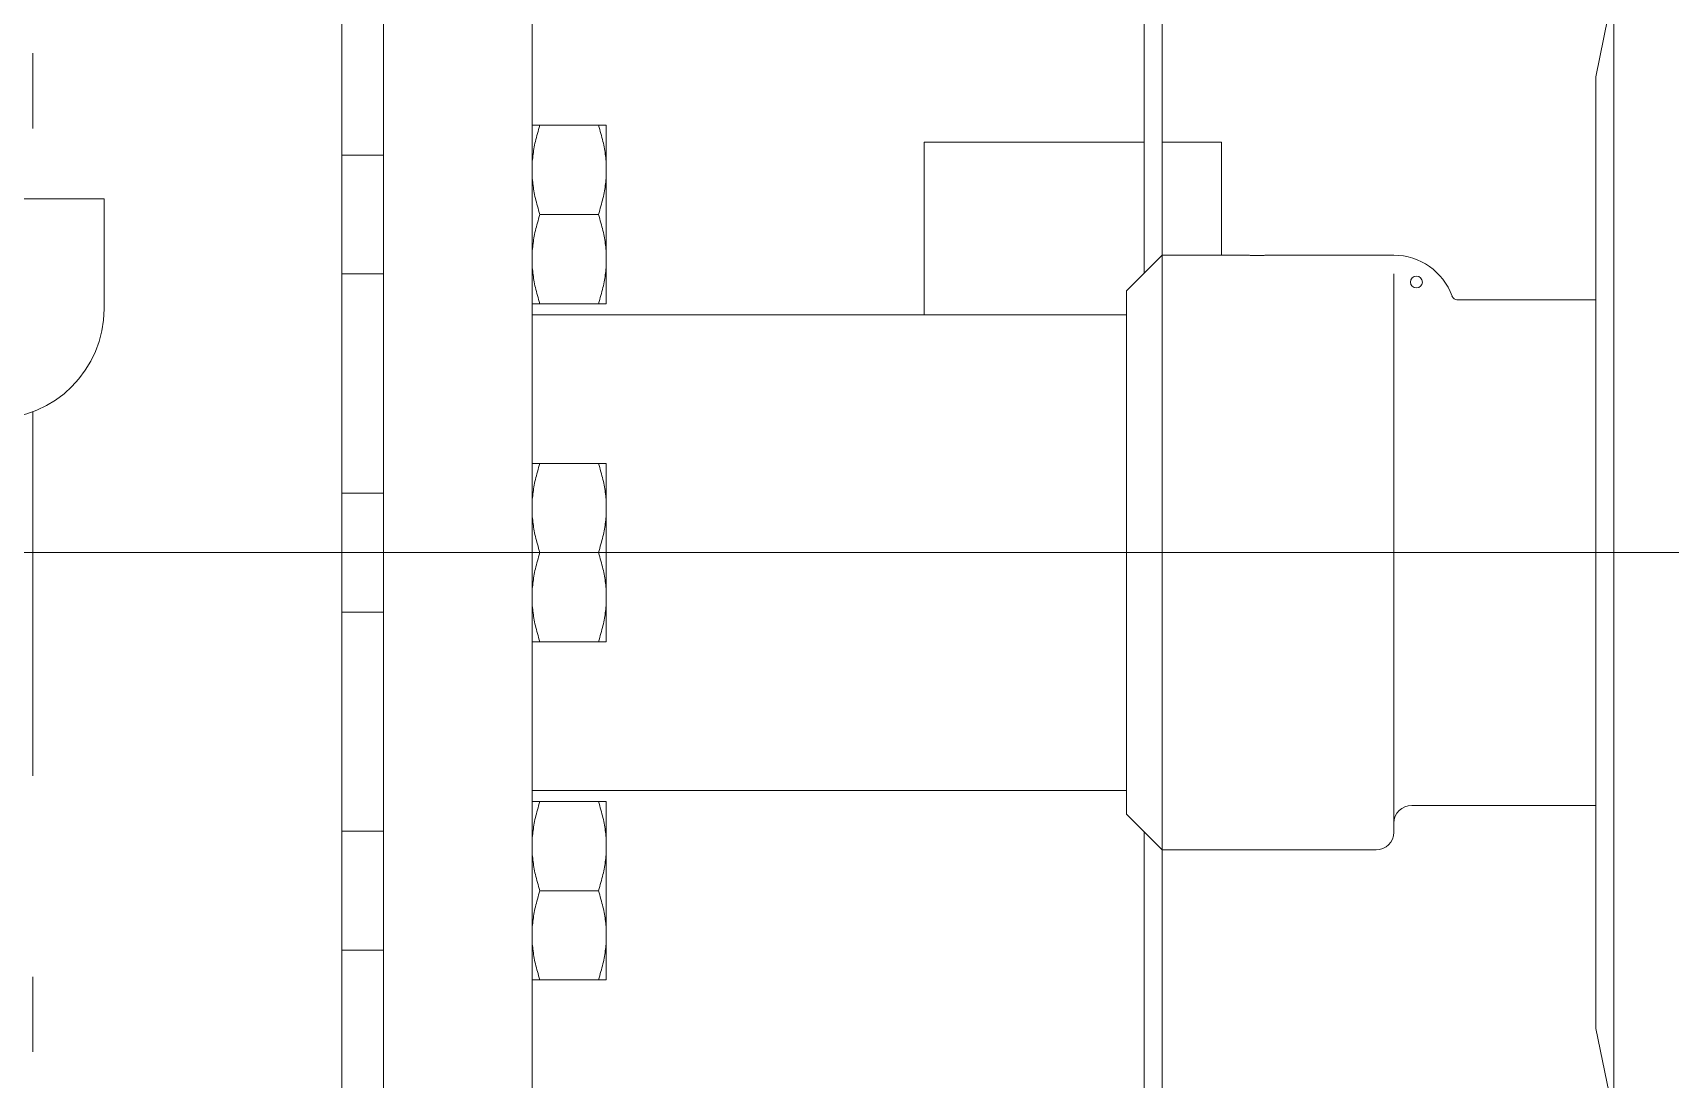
# Model space of a CAD drawing. Extents: x -965262 to 1142518, y -357520 to 71675.
# Drawn here: x -852288.3 to -852012.8, y -91842.4 to -91666.4 of the extents above; entities that cross this region are included whole.
import ezdxf

# ---------------------------------------------------------------- set-up
doc = ezdxf.new("R2010")
doc.units = 0
doc.header["$LTSCALE"] = 10
doc.layers.get('0').update_dxf_attribs({"linetype": 'CONTINUOUS', "lineweight": 30})
doc.layers.add('Оборудование', color=7, linetype='CONTINUOUS', lineweight=30)

msp = doc.modelspace()

# ---------------------------------------------------------------- hatches: boundary and pattern name
at = {"lineweight": 30, "true_color": 0x1b8828}
h = msp.add_hatch(color=106, dxfattribs=at)
h.dxf.hatch_style = 1
h.paths.add_polyline_path([(-851459.79, -90277.67), (-853359.79, -90277.67), (-853359.79, -94944.84), (-851459.79, -94944.84)])
h.paths.add_polyline_path([(-851559.79, -94844.84), (-853259.79, -94844.84), (-853259.79, -90344.85), (-851559.79, -90344.85)], flags=16)

# ---------------------------------------------------------------- linework, layer by layer
at = {"layer": 'Оборудование', "color": 7, "lineweight": 0}
for p, q in [((-852101.29, -91434.84, -2902.58), (-852101.29, -91706.84, -2902.58)), ((-852098.29, -91703.84, -2902.58), (-852098.29, -91434.84, -2902.58)), ((-852022.29, -91438.84, -2902.58), (-852022.29, -92068.84, -2902.58)), ((-852236.29, -91956.84, -2902.58), (-852236.29, -91550.84, -2902.58)), ((-852229.29, -91956.84, -2902.58), (-852229.29, -91550.84, -2902.58)), ((-852204.29, -91956.84, -2902.58), (-852204.29, -91550.84, -2902.58)), ((-852025.29, -91673.84, -2902.58), (-852022.29, -91659.09, -2902.58)), ((-852288.29, -91682.52, -2902.58), (-852288.29, -91669.88, -2902.58)), ((-852025.29, -91673.84, -2902.58), (-852025.29, -91833.84, -2902.58)), ((-852204.29, -91681.98, -2902.58), (-852202.95, -91681.98, -2902.58)), ((-852203.38, -91683.37, -2902.58), (-852203.47, -91683.71, -2902.58)), ((-852203.28, -91683.03, -2902.58), (-852203.38, -91683.37, -2902.58)), ((-852203.18, -91682.69, -2902.58), (-852203.28, -91683.03, -2902.58)), ((-852203.07, -91682.34, -2902.58), (-852203.18, -91682.69, -2902.58)), ((-852202.95, -91681.98, -2902.58), (-852203.07, -91682.34, -2902.58)), ((-852193.13, -91681.98, -2902.58), (-852202.95, -91681.98, -2902.58)), ((-852193.13, -91681.98, -2902.58), (-852191.79, -91681.98, -2902.58)), ((-852193.01, -91682.34, -2902.58), (-852193.13, -91681.98, -2902.58)), ((-852192.9, -91682.69, -2902.58), (-852193.01, -91682.34, -2902.58)), ((-852192.8, -91683.03, -2902.58), (-852192.9, -91682.69, -2902.58)), ((-852192.7, -91683.37, -2902.58), (-852192.8, -91683.03, -2902.58)), ((-852192.61, -91683.71, -2902.58), (-852192.7, -91683.37, -2902.58)), ((-852191.79, -91689.48, -2902.58), (-852191.79, -91681.98, -2902.58)), ((-852204.03, -91686.24, -2902.58), (-852204.07, -91686.54, -2902.58)), ((-852203.97, -91685.93, -2902.58), (-852204.03, -91686.24, -2902.58)), ((-852203.92, -91685.63, -2902.58), (-852203.97, -91685.93, -2902.58)), ((-852203.86, -91685.32, -2902.58), (-852203.92, -91685.63, -2902.58)), ((-852203.79, -91685, -2902.58), (-852203.86, -91685.32, -2902.58)), ((-852203.72, -91684.68, -2902.58), (-852203.79, -91685, -2902.58)), ((-852203.64, -91684.36, -2902.58), (-852203.72, -91684.68, -2902.58)), ((-852203.56, -91684.04, -2902.58), (-852203.64, -91684.36, -2902.58)), ((-852203.47, -91683.71, -2902.58), (-852203.56, -91684.04, -2902.58)), ((-852192.52, -91684.04, -2902.58), (-852192.61, -91683.71, -2902.58)), ((-852192.44, -91684.36, -2902.58), (-852192.52, -91684.04, -2902.58)), ((-852192.36, -91684.68, -2902.58), (-852192.44, -91684.36, -2902.58)), ((-852192.29, -91685, -2902.58), (-852192.36, -91684.68, -2902.58)), ((-852192.22, -91685.32, -2902.58), (-852192.29, -91685, -2902.58)), ((-852192.16, -91685.63, -2902.58), (-852192.22, -91685.32, -2902.58)), ((-852192.11, -91685.93, -2902.58), (-852192.16, -91685.63, -2902.58)), ((-852192.06, -91686.24, -2902.58), (-852192.11, -91685.93, -2902.58)), ((-852192.01, -91686.54, -2902.58), (-852192.06, -91686.24, -2902.58)), ((-852138.29, -91713.84, -2902.58), (-852138.29, -91684.84, -2902.58)), ((-852101.29, -91684.84, -2902.58), (-852138.29, -91684.84, -2902.58)), ((-852088.29, -91684.84, -2902.58), (-852098.29, -91684.84, -2902.58)), ((-852088.29, -91684.84, -2902.58), (-852088.29, -91703.84, -2902.58)), ((-852236.29, -91686.98, -2902.58), (-852229.29, -91686.98, -2902.58)), ((-852204.28, -91688.9, -2902.58), (-852204.29, -91689.19, -2902.58)), ((-852204.27, -91688.61, -2902.58), (-852204.28, -91688.9, -2902.58)), ((-852204.26, -91688.32, -2902.58), (-852204.27, -91688.61, -2902.58)), ((-852204.24, -91688.02, -2902.58), (-852204.26, -91688.32, -2902.58)), ((-852204.21, -91687.73, -2902.58), (-852204.24, -91688.02, -2902.58)), ((-852204.18, -91687.44, -2902.58), (-852204.21, -91687.73, -2902.58)), ((-852204.15, -91687.14, -2902.58), (-852204.18, -91687.44, -2902.58)), ((-852204.11, -91686.84, -2902.58), (-852204.15, -91687.14, -2902.58)), ((-852204.07, -91686.54, -2902.58), (-852204.11, -91686.84, -2902.58)), ((-852191.97, -91686.84, -2902.58), (-852192.01, -91686.54, -2902.58)), ((-852191.93, -91687.14, -2902.58), (-852191.97, -91686.84, -2902.58)), ((-852191.9, -91687.44, -2902.58), (-852191.93, -91687.14, -2902.58)), ((-852191.87, -91687.73, -2902.58), (-852191.9, -91687.44, -2902.58)), ((-852191.84, -91688.02, -2902.58), (-852191.87, -91687.73, -2902.58)), ((-852191.83, -91688.32, -2902.58), (-852191.84, -91688.02, -2902.58)), ((-852191.81, -91688.61, -2902.58), (-852191.83, -91688.32, -2902.58)), ((-852191.8, -91688.9, -2902.58), (-852191.81, -91688.61, -2902.58)), ((-852191.79, -91689.19, -2902.58), (-852191.8, -91688.9, -2902.58)), ((-852204.29, -91689.19, -2902.58), (-852204.29, -91689.48, -2902.58)), ((-852204.29, -91689.48, -2902.58), (-852204.29, -91689.77, -2902.58)), ((-852204.29, -91689.77, -2902.58), (-852204.28, -91690.06, -2902.58)), ((-852204.28, -91690.06, -2902.58), (-852204.27, -91690.35, -2902.58)), ((-852204.27, -91690.35, -2902.58), (-852204.26, -91690.64, -2902.58)), ((-852204.26, -91690.64, -2902.58), (-852204.24, -91690.93, -2902.58)), ((-852204.24, -91690.93, -2902.58), (-852204.21, -91691.23, -2902.58)), ((-852204.21, -91691.23, -2902.58), (-852204.18, -91691.52, -2902.58)), ((-852204.18, -91691.52, -2902.58), (-852204.15, -91691.82, -2902.58)), ((-852204.15, -91691.82, -2902.58), (-852204.11, -91692.12, -2902.58)), ((-852191.97, -91692.12, -2902.58), (-852191.93, -91691.82, -2902.58)), ((-852191.93, -91691.82, -2902.58), (-852191.9, -91691.52, -2902.58)), ((-852191.9, -91691.52, -2902.58), (-852191.87, -91691.23, -2902.58)), ((-852191.87, -91691.23, -2902.58), (-852191.84, -91690.93, -2902.58)), ((-852191.84, -91690.93, -2902.58), (-852191.83, -91690.64, -2902.58)), ((-852191.83, -91690.64, -2902.58), (-852191.81, -91690.35, -2902.58)), ((-852191.81, -91690.35, -2902.58), (-852191.8, -91690.06, -2902.58)), ((-852191.8, -91690.06, -2902.58), (-852191.79, -91689.77, -2902.58)), ((-852191.79, -91689.48, -2902.58), (-852191.79, -91689.19, -2902.58)), ((-852191.79, -91704.48, -2902.58), (-852191.79, -91689.48, -2902.58)), ((-852191.79, -91689.77, -2902.58), (-852191.79, -91689.48, -2902.58)), ((-852276.29, -91694.34, -2902.58), (-852576.29, -91694.34, -2902.58)), ((-852276.29, -91712.84, -2902.58), (-852276.29, -91694.34, -2902.58)), ((-852204.11, -91692.12, -2902.58), (-852204.07, -91692.42, -2902.58)), ((-852204.07, -91692.42, -2902.58), (-852204.03, -91692.72, -2902.58)), ((-852204.03, -91692.72, -2902.58), (-852203.97, -91693.02, -2902.58)), ((-852203.97, -91693.02, -2902.58), (-852203.92, -91693.33, -2902.58)), ((-852203.92, -91693.33, -2902.58), (-852203.86, -91693.64, -2902.58)), ((-852203.86, -91693.64, -2902.58), (-852203.79, -91693.96, -2902.58)), ((-852203.79, -91693.96, -2902.58), (-852203.72, -91694.27, -2902.58)), ((-852203.72, -91694.27, -2902.58), (-852203.64, -91694.59, -2902.58)), ((-852203.64, -91694.59, -2902.58), (-852203.56, -91694.92, -2902.58)), ((-852192.52, -91694.92, -2902.58), (-852192.44, -91694.59, -2902.58)), ((-852192.44, -91694.59, -2902.58), (-852192.36, -91694.27, -2902.58)), ((-852192.36, -91694.27, -2902.58), (-852192.29, -91693.96, -2902.58)), ((-852192.29, -91693.96, -2902.58), (-852192.22, -91693.64, -2902.58)), ((-852192.22, -91693.64, -2902.58), (-852192.16, -91693.33, -2902.58)), ((-852192.16, -91693.33, -2902.58), (-852192.11, -91693.02, -2902.58)), ((-852192.11, -91693.02, -2902.58), (-852192.06, -91692.72, -2902.58)), ((-852192.06, -91692.72, -2902.58), (-852192.01, -91692.42, -2902.58)), ((-852192.01, -91692.42, -2902.58), (-852191.97, -91692.12, -2902.58)), ((-852203.56, -91694.92, -2902.58), (-852203.47, -91695.25, -2902.58)), ((-852203.47, -91695.25, -2902.58), (-852203.38, -91695.58, -2902.58)), ((-852203.38, -91695.58, -2902.58), (-852203.28, -91695.92, -2902.58)), ((-852203.28, -91695.92, -2902.58), (-852203.18, -91696.27, -2902.58)), ((-852203.18, -91696.27, -2902.58), (-852203.07, -91696.62, -2902.58)), ((-852203.07, -91697.34, -2902.58), (-852203.18, -91697.69, -2902.58)), ((-852203.07, -91696.62, -2902.58), (-852202.95, -91696.98, -2902.58)), ((-852202.95, -91696.98, -2902.58), (-852203.07, -91697.34, -2902.58)), ((-852193.13, -91696.98, -2902.58), (-852202.95, -91696.98, -2902.58)), ((-852193.13, -91696.98, -2902.58), (-852193.01, -91696.62, -2902.58)), ((-852193.01, -91697.34, -2902.58), (-852193.13, -91696.98, -2902.58)), ((-852193.01, -91696.62, -2902.58), (-852192.9, -91696.27, -2902.58)), ((-852192.9, -91697.69, -2902.58), (-852193.01, -91697.34, -2902.58)), ((-852192.9, -91696.27, -2902.58), (-852192.8, -91695.92, -2902.58)), ((-852192.8, -91695.92, -2902.58), (-852192.7, -91695.58, -2902.58)), ((-852192.7, -91695.58, -2902.58), (-852192.61, -91695.25, -2902.58)), ((-852192.61, -91695.25, -2902.58), (-852192.52, -91694.92, -2902.58)), ((-852203.79, -91700, -2902.58), (-852203.86, -91700.32, -2902.58)), ((-852203.72, -91699.68, -2902.58), (-852203.79, -91700, -2902.58)), ((-852203.64, -91699.36, -2902.58), (-852203.72, -91699.68, -2902.58)), ((-852203.56, -91699.04, -2902.58), (-852203.64, -91699.36, -2902.58)), ((-852203.47, -91698.71, -2902.58), (-852203.56, -91699.04, -2902.58)), ((-852203.38, -91698.37, -2902.58), (-852203.47, -91698.71, -2902.58)), ((-852203.28, -91698.03, -2902.58), (-852203.38, -91698.37, -2902.58)), ((-852203.18, -91697.69, -2902.58), (-852203.28, -91698.03, -2902.58)), ((-852192.8, -91698.03, -2902.58), (-852192.9, -91697.69, -2902.58)), ((-852192.7, -91698.37, -2902.58), (-852192.8, -91698.03, -2902.58)), ((-852192.61, -91698.71, -2902.58), (-852192.7, -91698.37, -2902.58)), ((-852192.52, -91699.04, -2902.58), (-852192.61, -91698.71, -2902.58)), ((-852192.44, -91699.36, -2902.58), (-852192.52, -91699.04, -2902.58)), ((-852192.36, -91699.68, -2902.58), (-852192.44, -91699.36, -2902.58)), ((-852192.29, -91700, -2902.58), (-852192.36, -91699.68, -2902.58)), ((-852192.22, -91700.32, -2902.58), (-852192.29, -91700, -2902.58)), ((-852204.21, -91702.73, -2902.58), (-852204.24, -91703.02, -2902.58)), ((-852204.18, -91702.44, -2902.58), (-852204.21, -91702.73, -2902.58)), ((-852204.15, -91702.14, -2902.58), (-852204.18, -91702.44, -2902.58)), ((-852204.11, -91701.84, -2902.58), (-852204.15, -91702.14, -2902.58)), ((-852204.07, -91701.54, -2902.58), (-852204.11, -91701.84, -2902.58)), ((-852204.03, -91701.24, -2902.58), (-852204.07, -91701.54, -2902.58)), ((-852203.97, -91700.93, -2902.58), (-852204.03, -91701.24, -2902.58)), ((-852203.92, -91700.63, -2902.58), (-852203.97, -91700.93, -2902.58)), ((-852203.86, -91700.32, -2902.58), (-852203.92, -91700.63, -2902.58)), ((-852192.16, -91700.63, -2902.58), (-852192.22, -91700.32, -2902.58)), ((-852192.11, -91700.93, -2902.58), (-852192.16, -91700.63, -2902.58)), ((-852192.06, -91701.24, -2902.58), (-852192.11, -91700.93, -2902.58)), ((-852192.01, -91701.54, -2902.58), (-852192.06, -91701.24, -2902.58)), ((-852191.97, -91701.84, -2902.58), (-852192.01, -91701.54, -2902.58)), ((-852191.93, -91702.14, -2902.58), (-852191.97, -91701.84, -2902.58)), ((-852191.9, -91702.44, -2902.58), (-852191.93, -91702.14, -2902.58)), ((-852191.87, -91702.73, -2902.58), (-852191.9, -91702.44, -2902.58)), ((-852191.84, -91703.02, -2902.58), (-852191.87, -91702.73, -2902.58)), ((-852204.28, -91703.9, -2902.58), (-852204.29, -91704.19, -2902.58)), ((-852204.29, -91704.19, -2902.58), (-852204.29, -91704.48, -2902.58)), ((-852204.29, -91704.48, -2902.58), (-852204.29, -91704.77, -2902.58)), ((-852204.29, -91704.77, -2902.58), (-852204.28, -91705.06, -2902.58)), ((-852204.27, -91703.61, -2902.58), (-852204.28, -91703.9, -2902.58)), ((-852204.28, -91705.06, -2902.58), (-852204.27, -91705.35, -2902.58)), ((-852204.26, -91703.32, -2902.58), (-852204.27, -91703.61, -2902.58)), ((-852204.27, -91705.35, -2902.58), (-852204.26, -91705.64, -2902.58)), ((-852204.24, -91703.02, -2902.58), (-852204.26, -91703.32, -2902.58)), ((-852204.26, -91705.64, -2902.58), (-852204.24, -91705.93, -2902.58)), ((-852191.83, -91703.32, -2902.58), (-852191.84, -91703.02, -2902.58)), ((-852191.84, -91705.93, -2902.58), (-852191.83, -91705.64, -2902.58)), ((-852191.81, -91703.61, -2902.58), (-852191.83, -91703.32, -2902.58)), ((-852191.83, -91705.64, -2902.58), (-852191.81, -91705.35, -2902.58)), ((-852191.8, -91703.9, -2902.58), (-852191.81, -91703.61, -2902.58)), ((-852191.81, -91705.35, -2902.58), (-852191.8, -91705.06, -2902.58)), ((-852191.79, -91704.19, -2902.58), (-852191.8, -91703.9, -2902.58)), ((-852191.8, -91705.06, -2902.58), (-852191.79, -91704.77, -2902.58)), ((-852191.79, -91704.48, -2902.58), (-852191.79, -91704.19, -2902.58)), ((-852191.79, -91711.98, -2902.58), (-852191.79, -91704.48, -2902.58)), ((-852191.79, -91704.77, -2902.58), (-852191.79, -91704.48, -2902.58)), ((-852104.29, -91709.84, -2902.58), (-852098.29, -91703.84, -2902.58)), ((-852098.29, -91803.84, -2902.58), (-852098.29, -91703.84, -2902.58)), ((-852083.79, -91703.84, -2902.58), (-852098.29, -91703.84, -2902.58)), ((-852083.78, -91703.84, -2902.58), (-852083.79, -91703.84, -2902.58)), ((-852083.74, -91703.84, -2902.58), (-852083.78, -91703.84, -2902.58)), ((-852083.68, -91703.84, -2902.58), (-852083.74, -91703.84, -2902.58)), ((-852083.59, -91703.84, -2902.58), (-852083.68, -91703.84, -2902.58)), ((-852083.48, -91703.85, -2902.58), (-852083.59, -91703.84, -2902.58)), ((-852083.35, -91703.85, -2902.58), (-852083.48, -91703.85, -2902.58)), ((-852083.21, -91703.85, -2902.58), (-852083.35, -91703.85, -2902.58)), ((-852083.04, -91703.85, -2902.58), (-852083.21, -91703.85, -2902.58)), ((-852082.86, -91703.86, -2902.58), (-852083.04, -91703.85, -2902.58)), ((-852082.68, -91703.86, -2902.58), (-852082.86, -91703.86, -2902.58)), ((-852082.48, -91703.86, -2902.58), (-852082.68, -91703.86, -2902.58)), ((-852082.29, -91703.86, -2902.58), (-852082.48, -91703.86, -2902.58)), ((-852082.1, -91703.86, -2902.58), (-852082.29, -91703.86, -2902.58)), ((-852081.91, -91703.86, -2902.58), (-852082.1, -91703.86, -2902.58)), ((-852081.72, -91703.86, -2902.58), (-852081.91, -91703.86, -2902.58)), ((-852081.54, -91703.85, -2902.58), (-852081.72, -91703.86, -2902.58)), ((-852081.37, -91703.85, -2902.58), (-852081.54, -91703.85, -2902.58)), ((-852081.23, -91703.85, -2902.58), (-852081.37, -91703.85, -2902.58)), ((-852081.1, -91703.85, -2902.58), (-852081.23, -91703.85, -2902.58)), ((-852080.99, -91703.84, -2902.58), (-852081.1, -91703.85, -2902.58)), ((-852080.9, -91703.84, -2902.58), (-852080.99, -91703.84, -2902.58)), ((-852080.84, -91703.84, -2902.58), (-852080.9, -91703.84, -2902.58)), ((-852080.8, -91703.84, -2902.58), (-852080.84, -91703.84, -2902.58)), ((-852080.79, -91703.84, -2902.58), (-852080.8, -91703.84, -2902.58)), ((-852062.36, -91703.84, -2902.58), (-852080.79, -91703.84, -2902.58)), ((-852062.36, -91703.84, -2902.58), (-852062.36, -91703.85, -2902.58)), ((-852062.36, -91703.84, -2902.58), (-852059.29, -91703.84, -2902.58)), ((-852062.36, -91703.86, -2902.58), (-852062.36, -91703.85, -2902.58)), ((-852236.29, -91706.98, -2902.58), (-852229.29, -91706.98, -2902.58)), ((-852204.24, -91705.93, -2902.58), (-852204.21, -91706.23, -2902.58)), ((-852204.21, -91706.23, -2902.58), (-852204.18, -91706.52, -2902.58)), ((-852204.18, -91706.52, -2902.58), (-852204.15, -91706.82, -2902.58)), ((-852204.15, -91706.82, -2902.58), (-852204.11, -91707.12, -2902.58)), ((-852204.11, -91707.12, -2902.58), (-852204.07, -91707.42, -2902.58)), ((-852204.07, -91707.42, -2902.58), (-852204.03, -91707.72, -2902.58)), ((-852204.03, -91707.72, -2902.58), (-852203.97, -91708.02, -2902.58)), ((-852203.97, -91708.02, -2902.58), (-852203.92, -91708.33, -2902.58)), ((-852203.92, -91708.33, -2902.58), (-852203.86, -91708.64, -2902.58)), ((-852192.22, -91708.64, -2902.58), (-852192.16, -91708.33, -2902.58)), ((-852192.16, -91708.33, -2902.58), (-852192.11, -91708.02, -2902.58)), ((-852192.11, -91708.02, -2902.58), (-852192.06, -91707.72, -2902.58)), ((-852192.06, -91707.72, -2902.58), (-852192.01, -91707.42, -2902.58)), ((-852192.01, -91707.42, -2902.58), (-852191.97, -91707.12, -2902.58)), ((-852191.97, -91707.12, -2902.58), (-852191.93, -91706.82, -2902.58)), ((-852191.93, -91706.82, -2902.58), (-852191.9, -91706.52, -2902.58)), ((-852191.9, -91706.52, -2902.58), (-852191.87, -91706.23, -2902.58)), ((-852191.87, -91706.23, -2902.58), (-852191.84, -91705.93, -2902.58)), ((-852059.29, -91800.84, -2902.58), (-852059.29, -91706.95, -2902.58)), ((-852203.86, -91708.64, -2902.58), (-852203.79, -91708.96, -2902.58)), ((-852203.79, -91708.96, -2902.58), (-852203.72, -91709.27, -2902.58)), ((-852203.72, -91709.27, -2902.58), (-852203.64, -91709.59, -2902.58)), ((-852203.64, -91709.59, -2902.58), (-852203.56, -91709.92, -2902.58)), ((-852203.56, -91709.92, -2902.58), (-852203.47, -91710.25, -2902.58)), ((-852203.47, -91710.25, -2902.58), (-852203.38, -91710.58, -2902.58)), ((-852203.38, -91710.58, -2902.58), (-852203.28, -91710.92, -2902.58)), ((-852203.28, -91710.92, -2902.58), (-852203.18, -91711.27, -2902.58)), ((-852192.9, -91711.27, -2902.58), (-852192.8, -91710.92, -2902.58)), ((-852192.8, -91710.92, -2902.58), (-852192.7, -91710.58, -2902.58)), ((-852192.7, -91710.58, -2902.58), (-852192.61, -91710.25, -2902.58)), ((-852192.61, -91710.25, -2902.58), (-852192.52, -91709.92, -2902.58)), ((-852192.52, -91709.92, -2902.58), (-852192.44, -91709.59, -2902.58)), ((-852192.44, -91709.59, -2902.58), (-852192.36, -91709.27, -2902.58)), ((-852192.36, -91709.27, -2902.58), (-852192.29, -91708.96, -2902.58)), ((-852192.29, -91708.96, -2902.58), (-852192.22, -91708.64, -2902.58)), ((-852104.29, -91709.84, -2902.58), (-852104.29, -91797.84, -2902.58)), ((-852049.51, -91710.68, -2902.58), (-852049.44, -91710.82, -2902.58)), ((-852049.44, -91710.82, -2902.58), (-852049.36, -91710.95, -2902.58)), ((-852049.36, -91710.95, -2902.58), (-852049.26, -91711.06, -2902.58)), ((-852049.26, -91711.06, -2902.58), (-852049.14, -91711.16, -2902.58)), ((-852049.14, -91711.16, -2902.58), (-852049.01, -91711.23, -2902.58)), ((-852202.95, -91711.98, -2902.58), (-852204.29, -91711.98, -2902.58)), ((-852204.29, -91713.84, -2902.58), (-852104.29, -91713.84, -2902.58)), ((-852203.18, -91711.27, -2902.58), (-852203.07, -91711.62, -2902.58)), ((-852203.07, -91711.62, -2902.58), (-852202.95, -91711.98, -2902.58)), ((-852193.13, -91711.98, -2902.58), (-852202.95, -91711.98, -2902.58)), ((-852193.13, -91711.98, -2902.58), (-852193.01, -91711.62, -2902.58)), ((-852191.79, -91711.98, -2902.58), (-852193.13, -91711.98, -2902.58)), ((-852193.01, -91711.62, -2902.58), (-852192.9, -91711.27, -2902.58)), ((-852049.01, -91711.23, -2902.58), (-852048.87, -91711.29, -2902.58)), ((-852048.87, -91711.29, -2902.58), (-852048.72, -91711.33, -2902.58)), ((-852048.72, -91711.33, -2902.58), (-852048.57, -91711.34, -2902.58)), ((-852025.29, -91711.34, -2902.58), (-852048.57, -91711.34, -2902.58)), ((-852288.29, -91791.39, -2902.58), (-852288.29, -91730.16, -2902.58)), ((-852204.29, -91738.84, -2902.58), (-852202.95, -91738.84, -2902.58)), ((-852203.64, -91741.22, -2902.58), (-852203.72, -91741.54, -2902.58)), ((-852203.56, -91740.9, -2902.58), (-852203.64, -91741.22, -2902.58)), ((-852203.47, -91740.57, -2902.58), (-852203.56, -91740.9, -2902.58)), ((-852203.38, -91740.23, -2902.58), (-852203.47, -91740.57, -2902.58)), ((-852203.28, -91739.89, -2902.58), (-852203.38, -91740.23, -2902.58)), ((-852203.18, -91739.55, -2902.58), (-852203.28, -91739.89, -2902.58)), ((-852203.07, -91739.2, -2902.58), (-852203.18, -91739.55, -2902.58)), ((-852202.95, -91738.84, -2902.58), (-852203.07, -91739.2, -2902.58)), ((-852193.13, -91738.84, -2902.58), (-852202.95, -91738.84, -2902.58)), ((-852193.13, -91738.84, -2902.58), (-852191.79, -91738.84, -2902.58)), ((-852193.01, -91739.2, -2902.58), (-852193.13, -91738.84, -2902.58)), ((-852192.9, -91739.55, -2902.58), (-852193.01, -91739.2, -2902.58)), ((-852192.8, -91739.89, -2902.58), (-852192.9, -91739.55, -2902.58)), ((-852192.7, -91740.23, -2902.58), (-852192.8, -91739.89, -2902.58)), ((-852192.61, -91740.57, -2902.58), (-852192.7, -91740.23, -2902.58)), ((-852192.52, -91740.9, -2902.58), (-852192.61, -91740.57, -2902.58)), ((-852192.44, -91741.22, -2902.58), (-852192.52, -91740.9, -2902.58)), ((-852192.36, -91741.54, -2902.58), (-852192.44, -91741.22, -2902.58)), ((-852191.79, -91746.34, -2902.58), (-852191.79, -91738.84, -2902.58)), ((-852236.29, -91743.84, -2902.58), (-852229.29, -91743.84, -2902.58)), ((-852204.15, -91744, -2902.58), (-852204.18, -91744.29, -2902.58)), ((-852204.11, -91743.7, -2902.58), (-852204.15, -91744, -2902.58)), ((-852204.07, -91743.4, -2902.58), (-852204.11, -91743.7, -2902.58)), ((-852204.03, -91743.1, -2902.58), (-852204.07, -91743.4, -2902.58)), ((-852203.97, -91742.79, -2902.58), (-852204.03, -91743.1, -2902.58)), ((-852203.92, -91742.49, -2902.58), (-852203.97, -91742.79, -2902.58)), ((-852203.86, -91742.18, -2902.58), (-852203.92, -91742.49, -2902.58)), ((-852203.79, -91741.86, -2902.58), (-852203.86, -91742.18, -2902.58)), ((-852203.72, -91741.54, -2902.58), (-852203.79, -91741.86, -2902.58)), ((-852192.29, -91741.86, -2902.58), (-852192.36, -91741.54, -2902.58)), ((-852192.22, -91742.18, -2902.58), (-852192.29, -91741.86, -2902.58)), ((-852192.16, -91742.49, -2902.58), (-852192.22, -91742.18, -2902.58)), ((-852192.11, -91742.79, -2902.58), (-852192.16, -91742.49, -2902.58)), ((-852192.06, -91743.1, -2902.58), (-852192.11, -91742.79, -2902.58)), ((-852192.01, -91743.4, -2902.58), (-852192.06, -91743.1, -2902.58)), ((-852191.97, -91743.7, -2902.58), (-852192.01, -91743.4, -2902.58)), ((-852191.93, -91744, -2902.58), (-852191.97, -91743.7, -2902.58)), ((-852191.9, -91744.29, -2902.58), (-852191.93, -91744, -2902.58)), ((-852204.28, -91745.76, -2902.58), (-852204.29, -91746.05, -2902.58)), ((-852204.29, -91746.05, -2902.58), (-852204.29, -91746.34, -2902.58)), ((-852204.29, -91746.34, -2902.58), (-852204.29, -91746.63, -2902.58)), ((-852204.29, -91746.63, -2902.58), (-852204.28, -91746.92, -2902.58)), ((-852204.27, -91745.47, -2902.58), (-852204.28, -91745.76, -2902.58)), ((-852204.28, -91746.92, -2902.58), (-852204.27, -91747.21, -2902.58)), ((-852204.26, -91745.18, -2902.58), (-852204.27, -91745.47, -2902.58)), ((-852204.24, -91744.88, -2902.58), (-852204.26, -91745.18, -2902.58)), ((-852204.21, -91744.59, -2902.58), (-852204.24, -91744.88, -2902.58)), ((-852204.18, -91744.29, -2902.58), (-852204.21, -91744.59, -2902.58)), ((-852191.87, -91744.59, -2902.58), (-852191.9, -91744.29, -2902.58)), ((-852191.84, -91744.88, -2902.58), (-852191.87, -91744.59, -2902.58)), ((-852191.83, -91745.18, -2902.58), (-852191.84, -91744.88, -2902.58)), ((-852191.81, -91745.47, -2902.58), (-852191.83, -91745.18, -2902.58)), ((-852191.8, -91745.76, -2902.58), (-852191.81, -91745.47, -2902.58)), ((-852191.81, -91747.21, -2902.58), (-852191.8, -91746.92, -2902.58)), ((-852191.79, -91746.05, -2902.58), (-852191.8, -91745.76, -2902.58)), ((-852191.8, -91746.92, -2902.58), (-852191.79, -91746.63, -2902.58)), ((-852191.79, -91746.34, -2902.58), (-852191.79, -91746.05, -2902.58)), ((-852191.79, -91761.34, -2902.58), (-852191.79, -91746.34, -2902.58)), ((-852191.79, -91746.63, -2902.58), (-852191.79, -91746.34, -2902.58)), ((-852204.27, -91747.21, -2902.58), (-852204.26, -91747.5, -2902.58)), ((-852204.26, -91747.5, -2902.58), (-852204.24, -91747.79, -2902.58)), ((-852204.24, -91747.79, -2902.58), (-852204.21, -91748.09, -2902.58)), ((-852204.21, -91748.09, -2902.58), (-852204.18, -91748.38, -2902.58)), ((-852204.18, -91748.38, -2902.58), (-852204.15, -91748.68, -2902.58)), ((-852204.15, -91748.68, -2902.58), (-852204.11, -91748.98, -2902.58)), ((-852204.11, -91748.98, -2902.58), (-852204.07, -91749.28, -2902.58)), ((-852204.07, -91749.28, -2902.58), (-852204.03, -91749.58, -2902.58)), ((-852204.03, -91749.58, -2902.58), (-852203.97, -91749.88, -2902.58)), ((-852192.11, -91749.88, -2902.58), (-852192.06, -91749.58, -2902.58)), ((-852192.06, -91749.58, -2902.58), (-852192.01, -91749.28, -2902.58)), ((-852192.01, -91749.28, -2902.58), (-852191.97, -91748.98, -2902.58)), ((-852191.97, -91748.98, -2902.58), (-852191.93, -91748.68, -2902.58)), ((-852191.93, -91748.68, -2902.58), (-852191.9, -91748.38, -2902.58)), ((-852191.9, -91748.38, -2902.58), (-852191.87, -91748.09, -2902.58)), ((-852191.87, -91748.09, -2902.58), (-852191.84, -91747.79, -2902.58)), ((-852191.84, -91747.79, -2902.58), (-852191.83, -91747.5, -2902.58)), ((-852191.83, -91747.5, -2902.58), (-852191.81, -91747.21, -2902.58)), ((-852203.97, -91749.88, -2902.58), (-852203.92, -91750.19, -2902.58)), ((-852203.92, -91750.19, -2902.58), (-852203.86, -91750.5, -2902.58)), ((-852203.86, -91750.5, -2902.58), (-852203.79, -91750.81, -2902.58)), ((-852203.79, -91750.81, -2902.58), (-852203.72, -91751.13, -2902.58)), ((-852203.72, -91751.13, -2902.58), (-852203.64, -91751.45, -2902.58)), ((-852203.64, -91751.45, -2902.58), (-852203.56, -91751.78, -2902.58)), ((-852203.56, -91751.78, -2902.58), (-852203.47, -91752.11, -2902.58)), ((-852203.47, -91752.11, -2902.58), (-852203.38, -91752.44, -2902.58)), ((-852203.38, -91752.44, -2902.58), (-852203.28, -91752.78, -2902.58)), ((-852192.8, -91752.78, -2902.58), (-852192.7, -91752.44, -2902.58)), ((-852192.7, -91752.44, -2902.58), (-852192.61, -91752.11, -2902.58)), ((-852192.61, -91752.11, -2902.58), (-852192.52, -91751.78, -2902.58)), ((-852192.52, -91751.78, -2902.58), (-852192.44, -91751.45, -2902.58)), ((-852192.44, -91751.45, -2902.58), (-852192.36, -91751.13, -2902.58)), ((-852192.36, -91751.13, -2902.58), (-852192.29, -91750.81, -2902.58)), ((-852192.29, -91750.81, -2902.58), (-852192.22, -91750.5, -2902.58)), ((-852192.22, -91750.5, -2902.58), (-852192.16, -91750.19, -2902.58)), ((-852192.16, -91750.19, -2902.58), (-852192.11, -91749.88, -2902.58)), ((-852203.38, -91755.23, -2902.58), (-852203.47, -91755.57, -2902.58)), ((-852203.28, -91754.89, -2902.58), (-852203.38, -91755.23, -2902.58)), ((-852203.28, -91752.78, -2902.58), (-852203.18, -91753.13, -2902.58)), ((-852203.18, -91754.55, -2902.58), (-852203.28, -91754.89, -2902.58)), ((-852203.18, -91753.13, -2902.58), (-852203.07, -91753.48, -2902.58)), ((-852203.07, -91754.2, -2902.58), (-852203.18, -91754.55, -2902.58)), ((-852203.07, -91753.48, -2902.58), (-852202.95, -91753.84, -2902.58)), ((-852202.95, -91753.84, -2902.58), (-852203.07, -91754.2, -2902.58)), ((-852193.13, -91753.84, -2902.58), (-852202.95, -91753.84, -2902.58)), ((-852193.13, -91753.84, -2902.58), (-852193.01, -91753.48, -2902.58)), ((-852193.01, -91754.2, -2902.58), (-852193.13, -91753.84, -2902.58)), ((-852193.01, -91753.48, -2902.58), (-852192.9, -91753.13, -2902.58)), ((-852192.9, -91754.55, -2902.58), (-852193.01, -91754.2, -2902.58)), ((-852192.9, -91753.13, -2902.58), (-852192.8, -91752.78, -2902.58)), ((-852192.8, -91754.89, -2902.58), (-852192.9, -91754.55, -2902.58)), ((-852192.7, -91755.23, -2902.58), (-852192.8, -91754.89, -2902.58)), ((-852192.61, -91755.57, -2902.58), (-852192.7, -91755.23, -2902.58)), ((-852203.97, -91757.79, -2902.58), (-852204.03, -91758.1, -2902.58)), ((-852203.92, -91757.49, -2902.58), (-852203.97, -91757.79, -2902.58)), ((-852203.86, -91757.18, -2902.58), (-852203.92, -91757.49, -2902.58)), ((-852203.79, -91756.86, -2902.58), (-852203.86, -91757.18, -2902.58)), ((-852203.72, -91756.54, -2902.58), (-852203.79, -91756.86, -2902.58)), ((-852203.64, -91756.22, -2902.58), (-852203.72, -91756.54, -2902.58)), ((-852203.56, -91755.9, -2902.58), (-852203.64, -91756.22, -2902.58)), ((-852203.47, -91755.57, -2902.58), (-852203.56, -91755.9, -2902.58)), ((-852192.52, -91755.9, -2902.58), (-852192.61, -91755.57, -2902.58)), ((-852192.44, -91756.22, -2902.58), (-852192.52, -91755.9, -2902.58)), ((-852192.36, -91756.54, -2902.58), (-852192.44, -91756.22, -2902.58)), ((-852192.29, -91756.86, -2902.58), (-852192.36, -91756.54, -2902.58)), ((-852192.22, -91757.18, -2902.58), (-852192.29, -91756.86, -2902.58)), ((-852192.16, -91757.49, -2902.58), (-852192.22, -91757.18, -2902.58)), ((-852192.11, -91757.79, -2902.58), (-852192.16, -91757.49, -2902.58)), ((-852192.06, -91758.1, -2902.58), (-852192.11, -91757.79, -2902.58)), ((-852204.28, -91760.76, -2902.58), (-852204.29, -91761.05, -2902.58)), ((-852204.27, -91760.47, -2902.58), (-852204.28, -91760.76, -2902.58)), ((-852204.26, -91760.18, -2902.58), (-852204.27, -91760.47, -2902.58)), ((-852204.24, -91759.88, -2902.58), (-852204.26, -91760.18, -2902.58)), ((-852204.21, -91759.59, -2902.58), (-852204.24, -91759.88, -2902.58)), ((-852204.18, -91759.29, -2902.58), (-852204.21, -91759.59, -2902.58)), ((-852204.15, -91759, -2902.58), (-852204.18, -91759.29, -2902.58)), ((-852204.11, -91758.7, -2902.58), (-852204.15, -91759, -2902.58)), ((-852204.07, -91758.4, -2902.58), (-852204.11, -91758.7, -2902.58)), ((-852204.03, -91758.1, -2902.58), (-852204.07, -91758.4, -2902.58)), ((-852192.01, -91758.4, -2902.58), (-852192.06, -91758.1, -2902.58)), ((-852191.97, -91758.7, -2902.58), (-852192.01, -91758.4, -2902.58)), ((-852191.93, -91759, -2902.58), (-852191.97, -91758.7, -2902.58)), ((-852191.9, -91759.29, -2902.58), (-852191.93, -91759, -2902.58)), ((-852191.87, -91759.59, -2902.58), (-852191.9, -91759.29, -2902.58)), ((-852191.84, -91759.88, -2902.58), (-852191.87, -91759.59, -2902.58)), ((-852191.83, -91760.18, -2902.58), (-852191.84, -91759.88, -2902.58)), ((-852191.81, -91760.47, -2902.58), (-852191.83, -91760.18, -2902.58)), ((-852191.8, -91760.76, -2902.58), (-852191.81, -91760.47, -2902.58)), ((-852191.79, -91761.05, -2902.58), (-852191.8, -91760.76, -2902.58)), ((-852204.29, -91761.05, -2902.58), (-852204.29, -91761.34, -2902.58)), ((-852204.29, -91761.34, -2902.58), (-852204.29, -91761.63, -2902.58)), ((-852204.29, -91761.63, -2902.58), (-852204.28, -91761.92, -2902.58)), ((-852204.28, -91761.92, -2902.58), (-852204.27, -91762.21, -2902.58)), ((-852204.27, -91762.21, -2902.58), (-852204.26, -91762.5, -2902.58)), ((-852204.26, -91762.5, -2902.58), (-852204.24, -91762.79, -2902.58)), ((-852204.24, -91762.79, -2902.58), (-852204.21, -91763.09, -2902.58)), ((-852204.21, -91763.09, -2902.58), (-852204.18, -91763.38, -2902.58)), ((-852204.18, -91763.38, -2902.58), (-852204.15, -91763.68, -2902.58)), ((-852191.93, -91763.68, -2902.58), (-852191.9, -91763.38, -2902.58)), ((-852191.9, -91763.38, -2902.58), (-852191.87, -91763.09, -2902.58)), ((-852191.87, -91763.09, -2902.58), (-852191.84, -91762.79, -2902.58)), ((-852191.84, -91762.79, -2902.58), (-852191.83, -91762.5, -2902.58)), ((-852191.83, -91762.5, -2902.58), (-852191.81, -91762.21, -2902.58)), ((-852191.81, -91762.21, -2902.58), (-852191.8, -91761.92, -2902.58)), ((-852191.8, -91761.92, -2902.58), (-852191.79, -91761.63, -2902.58)), ((-852191.79, -91761.34, -2902.58), (-852191.79, -91761.05, -2902.58)), ((-852191.79, -91768.84, -2902.58), (-852191.79, -91761.34, -2902.58)), ((-852191.79, -91761.63, -2902.58), (-852191.79, -91761.34, -2902.58)), ((-852236.29, -91763.84, -2902.58), (-852229.29, -91763.84, -2902.58)), ((-852204.15, -91763.68, -2902.58), (-852204.11, -91763.98, -2902.58)), ((-852204.11, -91763.98, -2902.58), (-852204.07, -91764.28, -2902.58)), ((-852204.07, -91764.28, -2902.58), (-852204.03, -91764.58, -2902.58)), ((-852204.03, -91764.58, -2902.58), (-852203.97, -91764.88, -2902.58)), ((-852203.97, -91764.88, -2902.58), (-852203.92, -91765.19, -2902.58)), ((-852203.92, -91765.19, -2902.58), (-852203.86, -91765.5, -2902.58)), ((-852203.86, -91765.5, -2902.58), (-852203.79, -91765.81, -2902.58)), ((-852203.79, -91765.81, -2902.58), (-852203.72, -91766.13, -2902.58)), ((-852203.72, -91766.13, -2902.58), (-852203.64, -91766.45, -2902.58)), ((-852192.44, -91766.45, -2902.58), (-852192.36, -91766.13, -2902.58)), ((-852192.36, -91766.13, -2902.58), (-852192.29, -91765.81, -2902.58)), ((-852192.29, -91765.81, -2902.58), (-852192.22, -91765.5, -2902.58)), ((-852192.22, -91765.5, -2902.58), (-852192.16, -91765.19, -2902.58)), ((-852192.16, -91765.19, -2902.58), (-852192.11, -91764.88, -2902.58)), ((-852192.11, -91764.88, -2902.58), (-852192.06, -91764.58, -2902.58)), ((-852192.06, -91764.58, -2902.58), (-852192.01, -91764.28, -2902.58)), ((-852192.01, -91764.28, -2902.58), (-852191.97, -91763.98, -2902.58)), ((-852191.97, -91763.98, -2902.58), (-852191.93, -91763.68, -2902.58)), ((-852202.95, -91768.84, -2902.58), (-852204.29, -91768.84, -2902.58)), ((-852203.64, -91766.45, -2902.58), (-852203.56, -91766.78, -2902.58)), ((-852203.56, -91766.78, -2902.58), (-852203.47, -91767.11, -2902.58)), ((-852203.47, -91767.11, -2902.58), (-852203.38, -91767.44, -2902.58)), ((-852203.38, -91767.44, -2902.58), (-852203.28, -91767.78, -2902.58)), ((-852203.28, -91767.78, -2902.58), (-852203.18, -91768.13, -2902.58)), ((-852203.18, -91768.13, -2902.58), (-852203.07, -91768.48, -2902.58)), ((-852203.07, -91768.48, -2902.58), (-852202.95, -91768.84, -2902.58)), ((-852193.13, -91768.84, -2902.58), (-852202.95, -91768.84, -2902.58)), ((-852193.13, -91768.84, -2902.58), (-852193.01, -91768.48, -2902.58)), ((-852191.79, -91768.84, -2902.58), (-852193.13, -91768.84, -2902.58)), ((-852193.01, -91768.48, -2902.58), (-852192.9, -91768.13, -2902.58)), ((-852192.9, -91768.13, -2902.58), (-852192.8, -91767.78, -2902.58)), ((-852192.8, -91767.78, -2902.58), (-852192.7, -91767.44, -2902.58)), ((-852192.7, -91767.44, -2902.58), (-852192.61, -91767.11, -2902.58)), ((-852192.61, -91767.11, -2902.58), (-852192.52, -91766.78, -2902.58)), ((-852192.52, -91766.78, -2902.58), (-852192.44, -91766.45, -2902.58)), ((-852204.29, -91793.84, -2902.58), (-852104.29, -91793.84, -2902.58)), ((-852204.29, -91795.7, -2902.58), (-852202.95, -91795.7, -2902.58)), ((-852203.18, -91796.41, -2902.58), (-852203.28, -91796.75, -2902.58)), ((-852203.07, -91796.05, -2902.58), (-852203.18, -91796.41, -2902.58)), ((-852202.95, -91795.7, -2902.58), (-852203.07, -91796.05, -2902.58)), ((-852193.13, -91795.7, -2902.58), (-852202.95, -91795.7, -2902.58)), ((-852193.13, -91795.7, -2902.58), (-852191.79, -91795.7, -2902.58)), ((-852193.01, -91796.05, -2902.58), (-852193.13, -91795.7, -2902.58)), ((-852192.9, -91796.41, -2902.58), (-852193.01, -91796.05, -2902.58)), ((-852192.8, -91796.75, -2902.58), (-852192.9, -91796.41, -2902.58)), ((-852191.79, -91803.2, -2902.58), (-852191.79, -91795.7, -2902.58)), ((-852025.29, -91796.34, -2902.58), (-852056.29, -91796.34, -2902.58)), ((-852203.92, -91799.35, -2902.58), (-852203.97, -91799.65, -2902.58)), ((-852203.86, -91799.03, -2902.58), (-852203.92, -91799.35, -2902.58)), ((-852203.79, -91798.72, -2902.58), (-852203.86, -91799.03, -2902.58)), ((-852203.72, -91798.4, -2902.58), (-852203.79, -91798.72, -2902.58)), ((-852203.64, -91798.08, -2902.58), (-852203.72, -91798.4, -2902.58)), ((-852203.56, -91797.76, -2902.58), (-852203.64, -91798.08, -2902.58)), ((-852203.47, -91797.43, -2902.58), (-852203.56, -91797.76, -2902.58)), ((-852203.38, -91797.09, -2902.58), (-852203.47, -91797.43, -2902.58)), ((-852203.28, -91796.75, -2902.58), (-852203.38, -91797.09, -2902.58)), ((-852192.7, -91797.09, -2902.58), (-852192.8, -91796.75, -2902.58)), ((-852192.61, -91797.43, -2902.58), (-852192.7, -91797.09, -2902.58)), ((-852192.52, -91797.76, -2902.58), (-852192.61, -91797.43, -2902.58)), ((-852192.44, -91798.08, -2902.58), (-852192.52, -91797.76, -2902.58)), ((-852192.36, -91798.4, -2902.58), (-852192.44, -91798.08, -2902.58)), ((-852192.29, -91798.72, -2902.58), (-852192.36, -91798.4, -2902.58)), ((-852192.22, -91799.03, -2902.58), (-852192.29, -91798.72, -2902.58)), ((-852192.16, -91799.35, -2902.58), (-852192.22, -91799.03, -2902.58)), ((-852192.11, -91799.65, -2902.58), (-852192.16, -91799.35, -2902.58)), ((-852104.29, -91797.84, -2902.58), (-852098.29, -91803.84, -2902.58)), ((-852236.29, -91800.7, -2902.58), (-852229.29, -91800.7, -2902.58)), ((-852204.26, -91802.03, -2902.58), (-852204.27, -91802.33, -2902.58)), ((-852204.24, -91801.74, -2902.58), (-852204.26, -91802.03, -2902.58)), ((-852204.21, -91801.45, -2902.58), (-852204.24, -91801.74, -2902.58)), ((-852204.18, -91801.15, -2902.58), (-852204.21, -91801.45, -2902.58)), ((-852204.15, -91800.86, -2902.58), (-852204.18, -91801.15, -2902.58)), ((-852204.11, -91800.56, -2902.58), (-852204.15, -91800.86, -2902.58)), ((-852204.07, -91800.26, -2902.58), (-852204.11, -91800.56, -2902.58)), ((-852204.03, -91799.96, -2902.58), (-852204.07, -91800.26, -2902.58)), ((-852203.97, -91799.65, -2902.58), (-852204.03, -91799.96, -2902.58)), ((-852192.06, -91799.96, -2902.58), (-852192.11, -91799.65, -2902.58)), ((-852192.01, -91800.26, -2902.58), (-852192.06, -91799.96, -2902.58)), ((-852191.97, -91800.56, -2902.58), (-852192.01, -91800.26, -2902.58)), ((-852191.93, -91800.86, -2902.58), (-852191.97, -91800.56, -2902.58)), ((-852191.9, -91801.15, -2902.58), (-852191.93, -91800.86, -2902.58)), ((-852191.87, -91801.45, -2902.58), (-852191.9, -91801.15, -2902.58)), ((-852191.84, -91801.74, -2902.58), (-852191.87, -91801.45, -2902.58)), ((-852191.83, -91802.03, -2902.58), (-852191.84, -91801.74, -2902.58)), ((-852191.81, -91802.33, -2902.58), (-852191.83, -91802.03, -2902.58)), ((-852101.29, -91800.84, -2902.58), (-852101.29, -92034.84, -2902.58)), ((-852204.28, -91802.62, -2902.58), (-852204.29, -91802.91, -2902.58)), ((-852204.29, -91802.91, -2902.58), (-852204.29, -91803.2, -2902.58)), ((-852204.29, -91803.2, -2902.58), (-852204.29, -91803.49, -2902.58)), ((-852204.29, -91803.49, -2902.58), (-852204.28, -91803.78, -2902.58)), ((-852204.27, -91802.33, -2902.58), (-852204.28, -91802.62, -2902.58)), ((-852204.28, -91803.78, -2902.58), (-852204.27, -91804.07, -2902.58)), ((-852204.27, -91804.07, -2902.58), (-852204.26, -91804.36, -2902.58)), ((-852204.26, -91804.36, -2902.58), (-852204.24, -91804.65, -2902.58)), ((-852204.24, -91804.65, -2902.58), (-852204.21, -91804.95, -2902.58)), ((-852191.87, -91804.95, -2902.58), (-852191.84, -91804.65, -2902.58)), ((-852191.84, -91804.65, -2902.58), (-852191.83, -91804.36, -2902.58)), ((-852191.83, -91804.36, -2902.58), (-852191.81, -91804.07, -2902.58)), ((-852191.8, -91802.62, -2902.58), (-852191.81, -91802.33, -2902.58)), ((-852191.81, -91804.07, -2902.58), (-852191.8, -91803.78, -2902.58)), ((-852191.79, -91802.91, -2902.58), (-852191.8, -91802.62, -2902.58)), ((-852191.8, -91803.78, -2902.58), (-852191.79, -91803.49, -2902.58)), ((-852191.79, -91803.2, -2902.58), (-852191.79, -91802.91, -2902.58)), ((-852191.79, -91818.2, -2902.58), (-852191.79, -91803.2, -2902.58)), ((-852191.79, -91803.49, -2902.58), (-852191.79, -91803.2, -2902.58)), ((-852062.29, -91803.84, -2902.58), (-852098.29, -91803.84, -2902.58)), ((-852098.29, -92034.84, -2902.58), (-852098.29, -91803.84, -2902.58)), ((-852204.21, -91804.95, -2902.58), (-852204.18, -91805.24, -2902.58)), ((-852204.18, -91805.24, -2902.58), (-852204.15, -91805.54, -2902.58)), ((-852204.15, -91805.54, -2902.58), (-852204.11, -91805.83, -2902.58)), ((-852204.11, -91805.83, -2902.58), (-852204.07, -91806.13, -2902.58)), ((-852204.07, -91806.13, -2902.58), (-852204.03, -91806.44, -2902.58)), ((-852204.03, -91806.44, -2902.58), (-852203.97, -91806.74, -2902.58)), ((-852203.97, -91806.74, -2902.58), (-852203.92, -91807.05, -2902.58)), ((-852203.92, -91807.05, -2902.58), (-852203.86, -91807.36, -2902.58)), ((-852203.86, -91807.36, -2902.58), (-852203.79, -91807.67, -2902.58)), ((-852192.29, -91807.67, -2902.58), (-852192.22, -91807.36, -2902.58)), ((-852192.22, -91807.36, -2902.58), (-852192.16, -91807.05, -2902.58)), ((-852192.16, -91807.05, -2902.58), (-852192.11, -91806.74, -2902.58)), ((-852192.11, -91806.74, -2902.58), (-852192.06, -91806.44, -2902.58)), ((-852192.06, -91806.44, -2902.58), (-852192.01, -91806.13, -2902.58)), ((-852192.01, -91806.13, -2902.58), (-852191.97, -91805.83, -2902.58)), ((-852191.97, -91805.83, -2902.58), (-852191.93, -91805.54, -2902.58)), ((-852191.93, -91805.54, -2902.58), (-852191.9, -91805.24, -2902.58)), ((-852191.9, -91805.24, -2902.58), (-852191.87, -91804.95, -2902.58)), ((-852203.79, -91807.67, -2902.58), (-852203.72, -91807.99, -2902.58)), ((-852203.72, -91807.99, -2902.58), (-852203.64, -91808.31, -2902.58)), ((-852203.64, -91808.31, -2902.58), (-852203.56, -91808.64, -2902.58)), ((-852203.56, -91808.64, -2902.58), (-852203.47, -91808.97, -2902.58)), ((-852203.47, -91808.97, -2902.58), (-852203.38, -91809.3, -2902.58)), ((-852203.38, -91809.3, -2902.58), (-852203.28, -91809.64, -2902.58)), ((-852203.28, -91809.64, -2902.58), (-852203.18, -91809.99, -2902.58)), ((-852203.18, -91809.99, -2902.58), (-852203.07, -91810.34, -2902.58)), ((-852203.07, -91810.34, -2902.58), (-852202.95, -91810.7, -2902.58)), ((-852193.13, -91810.7, -2902.58), (-852193.01, -91810.34, -2902.58)), ((-852193.01, -91810.34, -2902.58), (-852192.9, -91809.99, -2902.58)), ((-852192.9, -91809.99, -2902.58), (-852192.8, -91809.64, -2902.58)), ((-852192.8, -91809.64, -2902.58), (-852192.7, -91809.3, -2902.58)), ((-852192.7, -91809.3, -2902.58), (-852192.61, -91808.97, -2902.58)), ((-852192.61, -91808.97, -2902.58), (-852192.52, -91808.64, -2902.58)), ((-852192.52, -91808.64, -2902.58), (-852192.44, -91808.31, -2902.58)), ((-852192.44, -91808.31, -2902.58), (-852192.36, -91807.99, -2902.58)), ((-852192.36, -91807.99, -2902.58), (-852192.29, -91807.67, -2902.58)), ((-852203.64, -91813.08, -2902.58), (-852203.72, -91813.4, -2902.58)), ((-852203.56, -91812.76, -2902.58), (-852203.64, -91813.08, -2902.58)), ((-852203.47, -91812.43, -2902.58), (-852203.56, -91812.76, -2902.58)), ((-852203.38, -91812.09, -2902.58), (-852203.47, -91812.43, -2902.58)), ((-852203.28, -91811.75, -2902.58), (-852203.38, -91812.09, -2902.58)), ((-852203.18, -91811.41, -2902.58), (-852203.28, -91811.75, -2902.58)), ((-852203.07, -91811.05, -2902.58), (-852203.18, -91811.41, -2902.58)), ((-852202.95, -91810.7, -2902.58), (-852203.07, -91811.05, -2902.58)), ((-852193.13, -91810.7, -2902.58), (-852202.95, -91810.7, -2902.58)), ((-852193.01, -91811.05, -2902.58), (-852193.13, -91810.7, -2902.58)), ((-852192.9, -91811.41, -2902.58), (-852193.01, -91811.05, -2902.58)), ((-852192.8, -91811.75, -2902.58), (-852192.9, -91811.41, -2902.58)), ((-852192.7, -91812.09, -2902.58), (-852192.8, -91811.75, -2902.58)), ((-852192.61, -91812.43, -2902.58), (-852192.7, -91812.09, -2902.58)), ((-852192.52, -91812.76, -2902.58), (-852192.61, -91812.43, -2902.58)), ((-852192.44, -91813.08, -2902.58), (-852192.52, -91812.76, -2902.58)), ((-852192.36, -91813.4, -2902.58), (-852192.44, -91813.08, -2902.58)), ((-852204.15, -91815.86, -2902.58), (-852204.18, -91816.15, -2902.58)), ((-852204.11, -91815.56, -2902.58), (-852204.15, -91815.86, -2902.58)), ((-852204.07, -91815.26, -2902.58), (-852204.11, -91815.56, -2902.58)), ((-852204.03, -91814.96, -2902.58), (-852204.07, -91815.26, -2902.58)), ((-852203.97, -91814.65, -2902.58), (-852204.03, -91814.96, -2902.58)), ((-852203.92, -91814.35, -2902.58), (-852203.97, -91814.65, -2902.58)), ((-852203.86, -91814.03, -2902.58), (-852203.92, -91814.35, -2902.58)), ((-852203.79, -91813.72, -2902.58), (-852203.86, -91814.03, -2902.58)), ((-852203.72, -91813.4, -2902.58), (-852203.79, -91813.72, -2902.58)), ((-852192.29, -91813.72, -2902.58), (-852192.36, -91813.4, -2902.58)), ((-852192.22, -91814.03, -2902.58), (-852192.29, -91813.72, -2902.58)), ((-852192.16, -91814.35, -2902.58), (-852192.22, -91814.03, -2902.58)), ((-852192.11, -91814.65, -2902.58), (-852192.16, -91814.35, -2902.58)), ((-852192.06, -91814.96, -2902.58), (-852192.11, -91814.65, -2902.58)), ((-852192.01, -91815.26, -2902.58), (-852192.06, -91814.96, -2902.58)), ((-852191.97, -91815.56, -2902.58), (-852192.01, -91815.26, -2902.58)), ((-852191.93, -91815.86, -2902.58), (-852191.97, -91815.56, -2902.58)), ((-852191.9, -91816.15, -2902.58), (-852191.93, -91815.86, -2902.58)), ((-852204.28, -91817.62, -2902.58), (-852204.29, -91817.91, -2902.58)), ((-852204.29, -91817.91, -2902.58), (-852204.29, -91818.2, -2902.58)), ((-852204.29, -91818.2, -2902.58), (-852204.29, -91818.49, -2902.58)), ((-852204.29, -91818.49, -2902.58), (-852204.28, -91818.78, -2902.58)), ((-852204.27, -91817.33, -2902.58), (-852204.28, -91817.62, -2902.58)), ((-852204.26, -91817.03, -2902.58), (-852204.27, -91817.33, -2902.58)), ((-852204.24, -91816.74, -2902.58), (-852204.26, -91817.03, -2902.58)), ((-852204.21, -91816.45, -2902.58), (-852204.24, -91816.74, -2902.58)), ((-852204.18, -91816.15, -2902.58), (-852204.21, -91816.45, -2902.58)), ((-852191.87, -91816.45, -2902.58), (-852191.9, -91816.15, -2902.58)), ((-852191.84, -91816.74, -2902.58), (-852191.87, -91816.45, -2902.58)), ((-852191.83, -91817.03, -2902.58), (-852191.84, -91816.74, -2902.58)), ((-852191.81, -91817.33, -2902.58), (-852191.83, -91817.03, -2902.58)), ((-852191.8, -91817.62, -2902.58), (-852191.81, -91817.33, -2902.58)), ((-852191.79, -91817.91, -2902.58), (-852191.8, -91817.62, -2902.58)), ((-852191.8, -91818.78, -2902.58), (-852191.79, -91818.49, -2902.58)), ((-852191.79, -91818.2, -2902.58), (-852191.79, -91817.91, -2902.58)), ((-852191.79, -91825.7, -2902.58), (-852191.79, -91818.2, -2902.58)), ((-852191.79, -91818.49, -2902.58), (-852191.79, -91818.2, -2902.58)), ((-852236.29, -91820.7, -2902.58), (-852229.29, -91820.7, -2902.58)), ((-852204.28, -91818.78, -2902.58), (-852204.27, -91819.07, -2902.58)), ((-852204.27, -91819.07, -2902.58), (-852204.26, -91819.36, -2902.58)), ((-852204.26, -91819.36, -2902.58), (-852204.24, -91819.65, -2902.58)), ((-852204.24, -91819.65, -2902.58), (-852204.21, -91819.95, -2902.58)), ((-852204.21, -91819.95, -2902.58), (-852204.18, -91820.24, -2902.58)), ((-852204.18, -91820.24, -2902.58), (-852204.15, -91820.54, -2902.58)), ((-852204.15, -91820.54, -2902.58), (-852204.11, -91820.83, -2902.58)), ((-852204.11, -91820.83, -2902.58), (-852204.07, -91821.13, -2902.58)), ((-852204.07, -91821.13, -2902.58), (-852204.03, -91821.44, -2902.58)), ((-852192.06, -91821.44, -2902.58), (-852192.01, -91821.13, -2902.58)), ((-852192.01, -91821.13, -2902.58), (-852191.97, -91820.83, -2902.58)), ((-852191.97, -91820.83, -2902.58), (-852191.93, -91820.54, -2902.58)), ((-852191.93, -91820.54, -2902.58), (-852191.9, -91820.24, -2902.58)), ((-852191.9, -91820.24, -2902.58), (-852191.87, -91819.95, -2902.58)), ((-852191.87, -91819.95, -2902.58), (-852191.84, -91819.65, -2902.58)), ((-852191.84, -91819.65, -2902.58), (-852191.83, -91819.36, -2902.58)), ((-852191.83, -91819.36, -2902.58), (-852191.81, -91819.07, -2902.58)), ((-852191.81, -91819.07, -2902.58), (-852191.8, -91818.78, -2902.58)), ((-852204.03, -91821.44, -2902.58), (-852203.97, -91821.74, -2902.58)), ((-852203.97, -91821.74, -2902.58), (-852203.92, -91822.05, -2902.58)), ((-852203.92, -91822.05, -2902.58), (-852203.86, -91822.36, -2902.58)), ((-852203.86, -91822.36, -2902.58), (-852203.79, -91822.67, -2902.58)), ((-852203.79, -91822.67, -2902.58), (-852203.72, -91822.99, -2902.58)), ((-852203.72, -91822.99, -2902.58), (-852203.64, -91823.31, -2902.58)), ((-852203.64, -91823.31, -2902.58), (-852203.56, -91823.64, -2902.58)), ((-852203.56, -91823.64, -2902.58), (-852203.47, -91823.97, -2902.58)), ((-852203.47, -91823.97, -2902.58), (-852203.38, -91824.3, -2902.58)), ((-852192.7, -91824.3, -2902.58), (-852192.61, -91823.97, -2902.58)), ((-852192.61, -91823.97, -2902.58), (-852192.52, -91823.64, -2902.58)), ((-852192.52, -91823.64, -2902.58), (-852192.44, -91823.31, -2902.58)), ((-852192.44, -91823.31, -2902.58), (-852192.36, -91822.99, -2902.58)), ((-852192.36, -91822.99, -2902.58), (-852192.29, -91822.67, -2902.58)), ((-852192.29, -91822.67, -2902.58), (-852192.22, -91822.36, -2902.58)), ((-852192.22, -91822.36, -2902.58), (-852192.16, -91822.05, -2902.58)), ((-852192.16, -91822.05, -2902.58), (-852192.11, -91821.74, -2902.58)), ((-852192.11, -91821.74, -2902.58), (-852192.06, -91821.44, -2902.58)), ((-852288.29, -91837.8, -2902.58), (-852288.29, -91825.16, -2902.58)), ((-852202.95, -91825.7, -2902.58), (-852204.29, -91825.7, -2902.58)), ((-852203.38, -91824.3, -2902.58), (-852203.28, -91824.64, -2902.58)), ((-852203.28, -91824.64, -2902.58), (-852203.18, -91824.99, -2902.58)), ((-852203.18, -91824.99, -2902.58), (-852203.07, -91825.34, -2902.58)), ((-852203.07, -91825.34, -2902.58), (-852202.95, -91825.7, -2902.58)), ((-852193.13, -91825.7, -2902.58), (-852202.95, -91825.7, -2902.58)), ((-852193.13, -91825.7, -2902.58), (-852193.01, -91825.34, -2902.58)), ((-852191.79, -91825.7, -2902.58), (-852193.13, -91825.7, -2902.58)), ((-852193.01, -91825.34, -2902.58), (-852192.9, -91824.99, -2902.58)), ((-852192.9, -91824.99, -2902.58), (-852192.8, -91824.64, -2902.58)), ((-852192.8, -91824.64, -2902.58), (-852192.7, -91824.3, -2902.58)), ((-852025.29, -91833.84, -2902.58), (-852022.29, -91848.59, -2902.58))]:
    msp.add_line(p, q, dxfattribs=at)
at = {"layer": 'Оборудование', "color": 7, "linetype": 'Continuous', "lineweight": 0}
msp.add_line((-853035.65, -91753.84, -2902.58), (-851839.67, -91753.84, -2902.58), dxfattribs=at)
at = {"layer": 'Оборудование', "color": 7, "lineweight": 0}
msp.add_circle((-852055.5, -91708.34, -2902.58), 1, dxfattribs=at)
for centre, radius, start, end in [((-852059.29, -91714.25, -2902.58), 10.42, 19.9678, 90), ((-852294.79, -91712.84, -2902.58), 18.5, 270, 0), ((-852056.29, -91799.34, -2902.58), 3, 90, 180), ((-852062.29, -91800.84, -2902.58), 3, 270, 0)]:
    msp.add_arc(centre, radius, start, end, dxfattribs=at)

doc.saveas('drawing.dxf')
